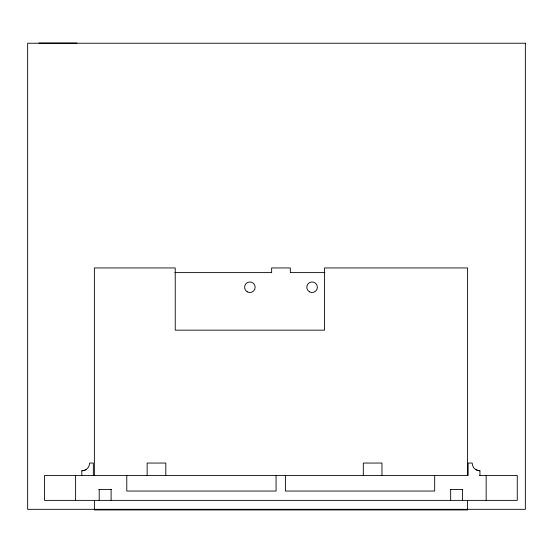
<?xml version="1.0" encoding="UTF-8"?>
<svg xmlns="http://www.w3.org/2000/svg" width="553" height="553" viewBox="0 0 553 553"><rect width="100%" height="100%" fill="white"/><g stroke="black" fill="none" stroke-linecap="round" stroke-linejoin="round"><path stroke-width="0.83" d="M86.233 469.428L84.491 470.361L81.83 470.831L81.83 475.497M38.841 43.072L76.936 43.072M174.886 272.615L271.647 272.615L271.647 267.949L290.311 267.949L290.311 272.615L324.867 272.615M479.638 475.497L517.262 475.497L517.262 500.375L44.51 500.375L44.51 475.497L468.121 475.497L468.121 463.055L472.165 463.055A7.777 7.777 0 0 0 479.942 470.831L479.942 475.497M98.752 489.488L111.381 489.488M450.398 489.488L462.833 489.488M479.942 470.831L476.057 469.787M486.163 475.497L486.163 500.375M467.596 475.49L467.596 267.949L324.521 267.949L324.521 330.155L175.232 330.155L175.232 267.949L94.369 267.949L94.369 475.483M467.596 500.451L467.596 509.928L94.369 509.928L94.369 500.451M462.564 489.488L462.564 500.375M450.667 489.488L450.667 500.375M434.686 475.497L434.686 491.043L285.396 491.043L285.396 475.497M381.971 475.497L381.971 463.055L363.307 463.055L363.307 475.497M276.065 475.497L276.065 491.043L126.775 491.043L126.775 475.497M165.81 475.497L165.81 463.055L147.146 463.055L147.146 475.497M111.112 489.488L111.112 500.375M99.208 489.488L99.208 500.375M93.339 475.497L93.339 463.055L89.607 463.055A7.777 7.777 0 0 1 81.83 470.831M75.609 475.497L75.609 500.375M525.35 43.231L27.65 43.231L27.65 509.334L525.35 509.334L525.35 43.231M247.232 291.811A5.288 5.288 0 0 0 255.168 287.235A5.288 5.288 0 0 0 247.232 282.652A5.288 5.288 0 0 0 247.232 291.811M309.438 291.811A5.288 5.288 0 0 0 317.374 287.235A5.288 5.288 0 0 0 309.438 282.652A5.288 5.288 0 0 0 309.438 291.811"/></g></svg>
